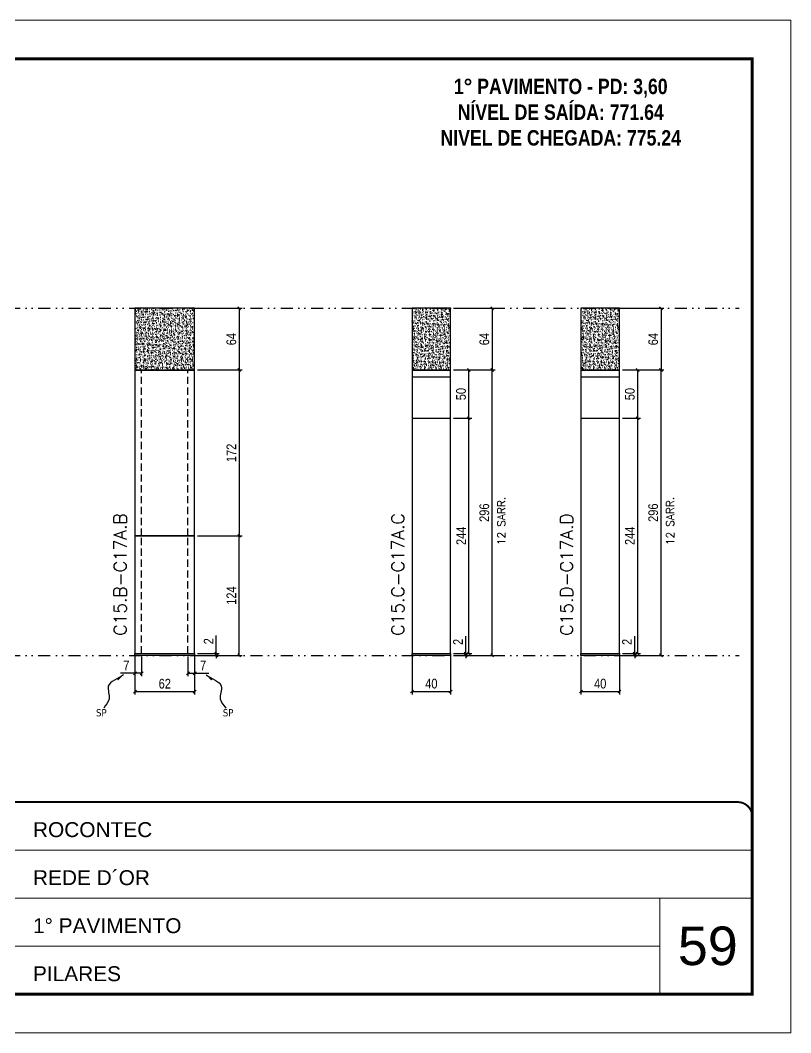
# Model space of a CAD drawing. Extents: x 2949 to 9203, y -16089 to 12527.
# Drawn here: x 6818 to 7618, y -4603 to -3553 of the extents above; entities that cross this region are included whole.
import ezdxf

# ---------------------------------------------------------------- set-up
doc = ezdxf.new("R2010")
doc.units = 0
for name, pattern in [('CONTINUO', [0]), ('DASHED', [0.75, 0.5, -0.25]), ('DIVIDE2', [0.625, 0.25, -0.125, 0, -0.125, 0, -0.125]), ('HIDDEN', [0.375, 0.25, -0.125])]:
    doc.linetypes.add(name, pattern=pattern)
for name, color, linetype, lineweight in [('CARIMBO', 255, 'Continuous', 9), ('Folhas', 255, 'Continuous', 9), ('SARRAFO DE PRESSAO', 251, 'DASHED', 9), ('Texto Seção', 7, 'Continuous', 15)]:
    doc.layers.add(name, color=color, linetype=linetype, lineweight=lineweight)
for name, color, linetype in [('COTA', 241, 'Continuous'), ('cotas', 4, 'Continuous'), ('NOMENCLATURA', 7, 'Continuous'), ('Nível', 160, 'Continuous'), ('Painéis', 200, 'Continuous'), ('SARR_2.2x7', 40, 'Continuous'), ('Sarrafo de Pressão', 42, 'HIDDEN'), ('texto', 7, 'Continuous')]:
    doc.layers.add(name, color=color, linetype=linetype)
doc.styles.add('ARIAL', font='arial.ttf')
doc.styles.add('COTA TECNICA', font='techl___.ttf', dxfattribs={"height": 10})
doc.styles.add('COTA TECNICA-50', font='techl___.ttf', dxfattribs={"height": 10})
doc.styles.add('REGUA-120', font='ROMANS.shx', dxfattribs={"height": 15})
doc.styles.add('ROMANC', font='techb___.ttf', dxfattribs={"height": 2.5})
doc.styles.add('ROMANS', font='romans.shx')
doc.styles.get("Standard").update_dxf_attribs({"font": 'arial.ttf'})
doc.dimstyles.new('COTA PAINEL-50', dxfattribs={"dimtxt": 10, "dimasz": 3, "dimexe": 3, "dimexo": 3, "dimgap": 3, "dimtad": 1, "dimdec": 1, "dimzin": 12, "dimdsep": 46, "dimtxsty": 'COTA TECNICA-50', "dimblk1": 'OBLIQUE', "dimblk2": 'OBLIQUE', "dimsah": 1, "dimcen": 0.9, "dimclrd": 4, "dimclre": 4, "dimclrt": 240, "dimadec": 1, "dimazin": 3, "dimtfac": 1, "dimtdec": 1, "dimtmove": 0, "dimatfit": 3, "dimfxl": 1, "dimtolj": 1, "dimtzin": 12, "dimarcsym": 0})
doc.dimstyles.new('PAINEL', dxfattribs={"dimtxt": 10, "dimasz": 3, "dimexe": 3, "dimexo": 3, "dimgap": 3, "dimtad": 1, "dimdec": 1, "dimzin": 12, "dimdsep": 46, "dimtxsty": 'COTA TECNICA', "dimblk1": 'OBLIQUE', "dimblk2": 'OBLIQUE', "dimsah": 1, "dimcen": 0.9, "dimclrd": 4, "dimclre": 4, "dimclrt": 240, "dimadec": 1, "dimazin": 3, "dimtfac": 1, "dimtdec": 1, "dimtmove": 0, "dimatfit": 3, "dimfxl": 1, "dimtolj": 1, "dimtzin": 12, "dimarcsym": 0})
doc.dimstyles.get("Standard").update_dxf_attribs({"dimtxt": 0.18, "dimasz": 0.18, "dimexe": 0.18, "dimexo": 0.0625, "dimgap": 0.09, "dimtad": 0, "dimtih": 1, "dimtoh": 1, "dimdec": 4, "dimzin": 0, "dimdsep": 46, "dimtxsty": 'Standard', "dimcen": 0.09, "dimadec": 0, "dimazin": 0, "dimtfac": 1, "dimtdec": 4, "dimtofl": 0, "dimtmove": 0, "dimatfit": 3, "dimfxl": 1, "dimtolj": 1, "dimtzin": 0, "dimarcsym": 0})

# ---------------------------------------------------------------- blocks, each defined once
blk = doc.blocks.new('9999999999')
at = {"color": 30, "linetype": 'CONTINUO'}
for p, q in [((98564.6, 34379.6), (99584, 34379.6)), ((98564.6, 34329.8), (99488, 34329.8)), ((99584, 34329.8), (99488, 34329.8)), ((99488, 34329.8), (99488, 34230.2)), ((98564.6, 34280), (99488, 34280))]:
    blk.add_line(p, q, dxfattribs=at)
at = {"color": 30, "linetype": 'CONTINUO', "const_width": 2}
blk.add_lwpolyline([(99584, 34230.2), (99584, 34414.4, 0.414214), (99569, 34429.4), (98229, 34429.4, 0.414214), (98214, 34414.4), (98214, 34245.2, 0.414214), (98229, 34230.2), (99584, 34230.2)], format="xyb", dxfattribs=at)
at = {"layer": 'Folhas'}
blk.add_lwpolyline([(98139, 34190.2), (99624, 34190.2), (99624, 35240.2), (98139, 35240.2)], close=True, dxfattribs=at)
at = {"layer": 'Folhas', "color": 30, "const_width": 3}
blk.add_lwpolyline([(98214, 34230.2), (99584, 34230.2), (99584, 35200.2), (98214, 35200.2)], close=True, dxfattribs=at)
at = {"color": 7, "linetype": 'Continuous', "ltscale": 5, "style": 'ARIAL'}
for s, height, p in [('ROCONTEC', 15.48, (98837.7, 34393.1)), ('REDE D´OR', 15.48, (98837.7, 34343.3)), ('1° PAVIMENTO', 15.483, (98837.7, 34293.5)), ('PILARES', 15.48, (98837.7, 34243.7))]:
    blk.add_text(s, height=height, dxfattribs=at).set_placement(p)
blk = doc.blocks.new('_Oblique')
at = {"color": 0, "linetype": 'ByBlock', "lineweight": -2}
blk.add_line((-0.5, -0.5), (0.5, 0.5), dxfattribs=at)
blk = doc.blocks.new('*D2170')
at = {"layer": 'COTA', "color": 4, "lineweight": -2, "transparency": 16777216}
for p, q in [((6937, -4213), (6937, -4252.5)), ((6999, -4213), (6999, -4252.5)), ((6937, -4249.5), (6999, -4249.5))]:
    blk.add_line(p, q, dxfattribs=at)
at = {"layer": 'Defpoints', "color": 0, "transparency": 16777216}
for p in [(6937, -4210), (6999, -4210), (6999, -4249.5)]:
    blk.add_point(p, dxfattribs=at)
at = {"layer": 'COTA', "color": 4, "lineweight": -2, "transparency": 16777216, "xscale": 3, "yscale": 3, "zscale": 3, "rotation": 180}
blk.add_blockref('_Oblique', (6937, -4249.5), dxfattribs=at)
at = {"layer": 'COTA', "color": 4, "lineweight": -2, "transparency": 16777216, "xscale": 3, "yscale": 3, "zscale": 3}
blk.add_blockref('_Oblique', (6999, -4249.5), dxfattribs=at)
at = {"layer": 'COTA', "color": 240, "transparency": 16777216, "insert": (6968, -4241.4), "char_height": 10, "attachment_point": 5, "style": 'COTA TECNICA'}
blk.add_mtext('\\A1;62', dxfattribs=at)
blk = doc.blocks.new('*D2171')
at = {"layer": 'COTA', "color": 4, "lineweight": -2, "transparency": 16777216}
for p, q in [((7002, -4088), (7048.2, -4088)), ((7045.2, -4212), (7045.2, -4088)), ((7002, -4212), (7048.2, -4212))]:
    blk.add_line(p, q, dxfattribs=at)
at = {"layer": 'Defpoints', "color": 0, "transparency": 16777216}
for p in [(6999, -4088), (7045.2, -4088), (6999, -4212)]:
    blk.add_point(p, dxfattribs=at)
at = {"layer": 'COTA', "color": 4, "lineweight": -2, "transparency": 16777216, "xscale": 3, "yscale": 3, "zscale": 3}
for p, rotation in [((7045.2, -4088), 90), ((7045.2, -4212), 270)]:
    blk.add_blockref('_Oblique', p, dxfattribs=dict(at, rotation=rotation))
at = {"layer": 'COTA', "color": 240, "transparency": 16777216, "insert": (7037.1, -4150), "char_height": 10, "attachment_point": 5, "rotation": 90, "style": 'COTA TECNICA-50'}
blk.add_mtext('\\A1;124', dxfattribs=at)
blk = doc.blocks.new('*D2172')
at = {"layer": 'COTA', "color": 4, "lineweight": -2, "transparency": 16777216}
for p, q in [((7021.5, -4210), (7021.5, -4191.2)), ((7002, -4210), (7024.5, -4210)), ((7021.5, -4212), (7021.5, -4210)), ((7002, -4212), (7024.5, -4212)), ((7021.5, -4212), (7021.5, -4215))]:
    blk.add_line(p, q, dxfattribs=at)
at = {"layer": 'Defpoints', "color": 0, "transparency": 16777216}
for p in [(6999, -4210), (6999, -4212), (7021.5, -4212)]:
    blk.add_point(p, dxfattribs=at)
at = {"layer": 'COTA', "color": 4, "lineweight": -2, "transparency": 16777216, "xscale": 3, "yscale": 3, "zscale": 3}
for p, rotation in [((7021.5, -4210), 270), ((7021.5, -4212), 90)]:
    blk.add_blockref('_Oblique', p, dxfattribs=dict(at, rotation=rotation))
at = {"layer": 'COTA', "color": 240, "transparency": 16777216, "insert": (7013.5, -4197.3), "char_height": 10, "attachment_point": 5, "rotation": 90, "style": 'COTA TECNICA-50'}
blk.add_mtext('\\A1;2', dxfattribs=at)
blk = doc.blocks.new('*D2173')
at = {"layer": 'COTA', "color": 4, "linetype": 'ByBlock', "lineweight": -2, "transparency": 16777216}
for p, q in [((7002, -3852), (7048.2, -3852)), ((7045.2, -3852), (7045.2, -3916)), ((7002, -3916), (7048.2, -3916))]:
    blk.add_line(p, q, dxfattribs=at)
at = {"layer": 'Defpoints', "color": 0, "linetype": 'ByBlock', "transparency": 16777216}
for p in [(6999, -3852), (6999, -3916), (7045.2, -3916)]:
    blk.add_point(p, dxfattribs=at)
at = {"layer": 'COTA', "color": 4, "linetype": 'ByBlock', "lineweight": -2, "transparency": 16777216, "xscale": 3, "yscale": 3, "zscale": 3}
for p, rotation in [((7045.2, -3852), 90), ((7045.2, -3916), 270)]:
    blk.add_blockref('_Oblique', p, dxfattribs=dict(at, rotation=rotation))
at = {"layer": 'COTA', "color": 240, "linetype": 'ByBlock', "transparency": 16777216, "insert": (7037.1, -3884), "char_height": 10, "attachment_point": 5, "rotation": 90, "style": 'COTA TECNICA'}
blk.add_mtext('\\A1;64', dxfattribs=at)
blk = doc.blocks.new('*D2187')
at = {"layer": 'COTA', "color": 4, "linetype": 'ByBlock', "lineweight": -2, "transparency": 16777216}
for p, q in [((7002, -3916), (7048.2, -3916)), ((7045.2, -3916), (7045.2, -4088)), ((7002, -4088), (7048.2, -4088))]:
    blk.add_line(p, q, dxfattribs=at)
at = {"layer": 'Defpoints', "color": 0, "linetype": 'ByBlock', "transparency": 16777216}
for p in [(6999, -3916), (6999, -4088), (7045.2, -4088)]:
    blk.add_point(p, dxfattribs=at)
at = {"layer": 'COTA', "color": 4, "linetype": 'ByBlock', "lineweight": -2, "transparency": 16777216, "xscale": 3, "yscale": 3, "zscale": 3}
for p, rotation in [((7045.2, -3916), 90), ((7045.2, -4088), 270)]:
    blk.add_blockref('_Oblique', p, dxfattribs=dict(at, rotation=rotation))
at = {"layer": 'COTA', "color": 240, "linetype": 'ByBlock', "transparency": 16777216, "insert": (7037.1, -4002), "char_height": 10, "attachment_point": 5, "rotation": 90, "style": 'COTA TECNICA'}
blk.add_mtext('\\A1;172', dxfattribs=at)
blk = doc.blocks.new('*D2174')
at = {"layer": 'COTA', "color": 4, "lineweight": -2, "transparency": 16777216}
for p, q in [((7224.6, -4213), (7224.6, -4252.4)), ((7264.6, -4213), (7264.6, -4252.4)), ((7224.6, -4249.4), (7264.6, -4249.4))]:
    blk.add_line(p, q, dxfattribs=at)
at = {"layer": 'Defpoints', "color": 0, "transparency": 16777216}
for p in [(7224.6, -4210), (7264.6, -4210), (7264.6, -4249.4)]:
    blk.add_point(p, dxfattribs=at)
at = {"layer": 'COTA', "color": 4, "lineweight": -2, "transparency": 16777216, "xscale": 3, "yscale": 3, "zscale": 3, "rotation": 180}
blk.add_blockref('_Oblique', (7224.6, -4249.4), dxfattribs=at)
at = {"layer": 'COTA', "color": 4, "lineweight": -2, "transparency": 16777216, "xscale": 3, "yscale": 3, "zscale": 3}
blk.add_blockref('_Oblique', (7264.6, -4249.4), dxfattribs=at)
at = {"layer": 'COTA', "color": 240, "transparency": 16777216, "insert": (7244.6, -4241.3), "char_height": 10, "attachment_point": 5, "style": 'COTA TECNICA'}
blk.add_mtext('\\A1;40', dxfattribs=at)
blk = doc.blocks.new('*D2175')
at = {"layer": 'COTA', "color": 4, "lineweight": -2, "transparency": 16777216}
for p, q in [((7267.6, -3916), (7310.7, -3916)), ((7307.7, -4212), (7307.7, -3916)), ((7267.6, -4212), (7310.7, -4212))]:
    blk.add_line(p, q, dxfattribs=at)
at = {"layer": 'Defpoints', "color": 0, "transparency": 16777216}
for p in [(7264.6, -3916), (7307.7, -3916), (7264.6, -4212)]:
    blk.add_point(p, dxfattribs=at)
at = {"layer": 'COTA', "color": 4, "lineweight": -2, "transparency": 16777216, "xscale": 3, "yscale": 3, "zscale": 3}
for p, rotation in [((7307.7, -3916), 90), ((7307.7, -4212), 270)]:
    blk.add_blockref('_Oblique', p, dxfattribs=dict(at, rotation=rotation))
at = {"layer": 'COTA', "color": 240, "transparency": 16777216, "insert": (7299.6, -4064), "char_height": 10, "attachment_point": 5, "rotation": 90, "style": 'COTA TECNICA'}
blk.add_mtext('\\A1;296', dxfattribs=at)
blk = doc.blocks.new('*D2176')
at = {"layer": 'COTA', "color": 4, "lineweight": -2, "transparency": 16777216}
for p, q in [((7280.3, -4210), (7280.3, -4191.9)), ((7267.6, -4210), (7283.3, -4210)), ((7280.3, -4212), (7280.3, -4210)), ((7267.6, -4212), (7283.3, -4212)), ((7280.3, -4212), (7280.3, -4215))]:
    blk.add_line(p, q, dxfattribs=at)
at = {"layer": 'Defpoints', "color": 0, "transparency": 16777216}
for p in [(7264.6, -4210), (7280.3, -4210), (7264.6, -4212)]:
    blk.add_point(p, dxfattribs=at)
at = {"layer": 'COTA', "color": 4, "lineweight": -2, "transparency": 16777216, "xscale": 3, "yscale": 3, "zscale": 3}
for p, rotation in [((7280.3, -4210), 270), ((7280.3, -4212), 90)]:
    blk.add_blockref('_Oblique', p, dxfattribs=dict(at, rotation=rotation))
at = {"layer": 'COTA', "color": 240, "transparency": 16777216, "insert": (7272.3, -4198), "char_height": 10, "attachment_point": 5, "rotation": 90, "style": 'COTA TECNICA-50'}
blk.add_mtext('\\A1;2', dxfattribs=at)
blk = doc.blocks.new('*D2188')
at = {"layer": 'COTA', "color": 4, "linetype": 'ByBlock', "lineweight": -2, "transparency": 16777216}
for p, q in [((7267.6, -3966), (7286.5, -3966)), ((7283.5, -4210), (7283.5, -3966)), ((7267.6, -4210), (7286.5, -4210))]:
    blk.add_line(p, q, dxfattribs=at)
at = {"layer": 'Defpoints', "color": 0, "linetype": 'ByBlock', "transparency": 16777216}
for p in [(7264.6, -3966), (7283.5, -3966), (7264.6, -4210)]:
    blk.add_point(p, dxfattribs=at)
at = {"layer": 'COTA', "color": 4, "linetype": 'ByBlock', "lineweight": -2, "transparency": 16777216, "xscale": 3, "yscale": 3, "zscale": 3}
for p, rotation in [((7283.5, -3966), 90), ((7283.5, -4210), 270)]:
    blk.add_blockref('_Oblique', p, dxfattribs=dict(at, rotation=rotation))
at = {"layer": 'COTA', "color": 240, "linetype": 'ByBlock', "transparency": 16777216, "insert": (7275.5, -4088), "char_height": 10, "attachment_point": 5, "rotation": 90, "style": 'COTA TECNICA'}
blk.add_mtext('\\A1;244', dxfattribs=at)
blk = doc.blocks.new('*D2189')
at = {"layer": 'COTA', "color": 4, "linetype": 'ByBlock', "lineweight": -2, "transparency": 16777216}
for p, q in [((7267.6, -3916), (7286.5, -3916)), ((7283.5, -3966), (7283.5, -3916)), ((7267.6, -3966), (7286.5, -3966))]:
    blk.add_line(p, q, dxfattribs=at)
at = {"layer": 'Defpoints', "color": 0, "linetype": 'ByBlock', "transparency": 16777216}
for p in [(7264.6, -3916), (7283.5, -3916), (7264.6, -3966)]:
    blk.add_point(p, dxfattribs=at)
at = {"layer": 'COTA', "color": 4, "linetype": 'ByBlock', "lineweight": -2, "transparency": 16777216, "xscale": 3, "yscale": 3, "zscale": 3}
for p, rotation in [((7283.5, -3916), 90), ((7283.5, -3966), 270)]:
    blk.add_blockref('_Oblique', p, dxfattribs=dict(at, rotation=rotation))
at = {"layer": 'COTA', "color": 240, "linetype": 'ByBlock', "transparency": 16777216, "insert": (7275.4, -3941), "char_height": 10, "attachment_point": 5, "rotation": 90, "style": 'COTA TECNICA'}
blk.add_mtext('\\A1;50', dxfattribs=at)
blk = doc.blocks.new('*D2177')
at = {"layer": 'COTA', "color": 4, "lineweight": -2, "transparency": 16777216}
for p, q in [((7399.8, -4213), (7399.8, -4252.4)), ((7439.8, -4213), (7439.8, -4252.4)), ((7399.8, -4249.4), (7439.8, -4249.4))]:
    blk.add_line(p, q, dxfattribs=at)
at = {"layer": 'Defpoints', "color": 0, "transparency": 16777216}
for p in [(7399.8, -4210), (7439.8, -4210), (7439.8, -4249.4)]:
    blk.add_point(p, dxfattribs=at)
at = {"layer": 'COTA', "color": 4, "lineweight": -2, "transparency": 16777216, "xscale": 3, "yscale": 3, "zscale": 3, "rotation": 180}
blk.add_blockref('_Oblique', (7399.8, -4249.4), dxfattribs=at)
at = {"layer": 'COTA', "color": 4, "lineweight": -2, "transparency": 16777216, "xscale": 3, "yscale": 3, "zscale": 3}
blk.add_blockref('_Oblique', (7439.8, -4249.4), dxfattribs=at)
at = {"layer": 'COTA', "color": 240, "transparency": 16777216, "insert": (7419.8, -4241.3), "char_height": 10, "attachment_point": 5, "style": 'COTA TECNICA'}
blk.add_mtext('\\A1;40', dxfattribs=at)
blk = doc.blocks.new('*D2178')
at = {"layer": 'COTA', "color": 4, "lineweight": -2, "transparency": 16777216}
for p, q in [((7442.8, -3916), (7485.9, -3916)), ((7482.9, -4212), (7482.9, -3916)), ((7442.8, -4212), (7485.9, -4212))]:
    blk.add_line(p, q, dxfattribs=at)
at = {"layer": 'Defpoints', "color": 0, "transparency": 16777216}
for p in [(7439.8, -3916), (7482.9, -3916), (7439.8, -4212)]:
    blk.add_point(p, dxfattribs=at)
at = {"layer": 'COTA', "color": 4, "lineweight": -2, "transparency": 16777216, "xscale": 3, "yscale": 3, "zscale": 3}
for p, rotation in [((7482.9, -3916), 90), ((7482.9, -4212), 270)]:
    blk.add_blockref('_Oblique', p, dxfattribs=dict(at, rotation=rotation))
at = {"layer": 'COTA', "color": 240, "transparency": 16777216, "insert": (7474.8, -4064), "char_height": 10, "attachment_point": 5, "rotation": 90, "style": 'COTA TECNICA'}
blk.add_mtext('\\A1;296', dxfattribs=at)
blk = doc.blocks.new('*D2179')
at = {"layer": 'COTA', "color": 4, "lineweight": -2, "transparency": 16777216}
for p, q in [((7455.6, -4210), (7455.6, -4191.9)), ((7442.8, -4210), (7458.6, -4210)), ((7455.6, -4212), (7455.6, -4210)), ((7442.8, -4212), (7458.6, -4212)), ((7455.6, -4212), (7455.6, -4215))]:
    blk.add_line(p, q, dxfattribs=at)
at = {"layer": 'Defpoints', "color": 0, "transparency": 16777216}
for p in [(7439.8, -4210), (7455.6, -4210), (7439.8, -4212)]:
    blk.add_point(p, dxfattribs=at)
at = {"layer": 'COTA', "color": 4, "lineweight": -2, "transparency": 16777216, "xscale": 3, "yscale": 3, "zscale": 3}
for p, rotation in [((7455.6, -4210), 270), ((7455.6, -4212), 90)]:
    blk.add_blockref('_Oblique', p, dxfattribs=dict(at, rotation=rotation))
at = {"layer": 'COTA', "color": 240, "transparency": 16777216, "insert": (7447.6, -4198), "char_height": 10, "attachment_point": 5, "rotation": 90, "style": 'COTA TECNICA-50'}
blk.add_mtext('\\A1;2', dxfattribs=at)
blk = doc.blocks.new('*D2190')
at = {"layer": 'COTA', "color": 4, "linetype": 'ByBlock', "lineweight": -2, "transparency": 16777216}
for p, q in [((7442.8, -3966), (7461.7, -3966)), ((7458.7, -4210), (7458.7, -3966)), ((7442.8, -4210), (7461.7, -4210))]:
    blk.add_line(p, q, dxfattribs=at)
at = {"layer": 'Defpoints', "color": 0, "linetype": 'ByBlock', "transparency": 16777216}
for p in [(7439.8, -3966), (7458.7, -3966), (7439.8, -4210)]:
    blk.add_point(p, dxfattribs=at)
at = {"layer": 'COTA', "color": 4, "linetype": 'ByBlock', "lineweight": -2, "transparency": 16777216, "xscale": 3, "yscale": 3, "zscale": 3}
for p, rotation in [((7458.7, -3966), 90), ((7458.7, -4210), 270)]:
    blk.add_blockref('_Oblique', p, dxfattribs=dict(at, rotation=rotation))
at = {"layer": 'COTA', "color": 240, "linetype": 'ByBlock', "transparency": 16777216, "insert": (7450.6, -4088), "char_height": 10, "attachment_point": 5, "rotation": 90, "style": 'COTA TECNICA'}
blk.add_mtext('\\A1;244', dxfattribs=at)
blk = doc.blocks.new('*D2191')
at = {"layer": 'COTA', "color": 4, "linetype": 'ByBlock', "lineweight": -2, "transparency": 16777216}
for p, q in [((7442.8, -3916), (7461.7, -3916)), ((7458.7, -3966), (7458.7, -3916)), ((7442.8, -3966), (7461.7, -3966))]:
    blk.add_line(p, q, dxfattribs=at)
at = {"layer": 'Defpoints', "color": 0, "linetype": 'ByBlock', "transparency": 16777216}
for p in [(7439.8, -3916), (7458.7, -3916), (7439.8, -3966)]:
    blk.add_point(p, dxfattribs=at)
at = {"layer": 'COTA', "color": 4, "linetype": 'ByBlock', "lineweight": -2, "transparency": 16777216, "xscale": 3, "yscale": 3, "zscale": 3}
for p, rotation in [((7458.7, -3916), 90), ((7458.7, -3966), 270)]:
    blk.add_blockref('_Oblique', p, dxfattribs=dict(at, rotation=rotation))
at = {"layer": 'COTA', "color": 240, "linetype": 'ByBlock', "transparency": 16777216, "insert": (7450.6, -3941), "char_height": 10, "attachment_point": 5, "rotation": 90, "style": 'COTA TECNICA'}
blk.add_mtext('\\A1;50', dxfattribs=at)
blk = doc.blocks.new('*D2192')
at = {"layer": 'cotas', "color": 4, "linetype": 'ByBlock', "lineweight": -2, "transparency": 16777216}
for p, q in [((7267.6, -3852), (7310.7, -3852)), ((7307.7, -3852), (7307.7, -3916)), ((7267.6, -3916), (7310.7, -3916))]:
    blk.add_line(p, q, dxfattribs=at)
at = {"layer": 'Defpoints', "color": 0, "linetype": 'ByBlock', "transparency": 16777216}
for p in [(7264.6, -3852), (7264.6, -3916), (7307.7, -3916)]:
    blk.add_point(p, dxfattribs=at)
at = {"layer": 'cotas', "color": 4, "linetype": 'ByBlock', "lineweight": -2, "transparency": 16777216, "xscale": 3, "yscale": 3, "zscale": 3}
for p, rotation in [((7307.7, -3852), 90), ((7307.7, -3916), 270)]:
    blk.add_blockref('_Oblique', p, dxfattribs=dict(at, rotation=rotation))
at = {"layer": 'cotas', "color": 240, "linetype": 'ByBlock', "transparency": 16777216, "insert": (7299.6, -3884), "char_height": 10, "attachment_point": 5, "rotation": 90, "style": 'COTA TECNICA'}
blk.add_mtext('\\A1;64', dxfattribs=at)
blk = doc.blocks.new('*D2193')
at = {"layer": 'cotas', "color": 4, "linetype": 'ByBlock', "lineweight": -2, "transparency": 16777216}
for p, q in [((7442.8, -3852), (7485.9, -3852)), ((7482.9, -3852), (7482.9, -3916)), ((7442.8, -3916), (7485.9, -3916))]:
    blk.add_line(p, q, dxfattribs=at)
at = {"layer": 'Defpoints', "color": 0, "linetype": 'ByBlock', "transparency": 16777216}
for p in [(7439.8, -3852), (7439.8, -3916), (7482.9, -3916)]:
    blk.add_point(p, dxfattribs=at)
at = {"layer": 'cotas', "color": 4, "linetype": 'ByBlock', "lineweight": -2, "transparency": 16777216, "xscale": 3, "yscale": 3, "zscale": 3}
for p, rotation in [((7482.9, -3852), 90), ((7482.9, -3916), 270)]:
    blk.add_blockref('_Oblique', p, dxfattribs=dict(at, rotation=rotation))
at = {"layer": 'cotas', "color": 240, "linetype": 'ByBlock', "transparency": 16777216, "insert": (7474.8, -3884), "char_height": 10, "attachment_point": 5, "rotation": 90, "style": 'COTA TECNICA'}
blk.add_mtext('\\A1;64', dxfattribs=at)
blk = doc.blocks.new('*D2182')
at = {"layer": 'COTA', "color": 4, "lineweight": -2, "transparency": 16777216}
for p, q in [((6937, -4215), (6937, -4233.5)), ((6944, -4213), (6944, -4233.5)), ((6937, -4230.5), (6922.2, -4230.5)), ((6944, -4230.5), (6937, -4230.5))]:
    blk.add_line(p, q, dxfattribs=at)
at = {"layer": 'Defpoints', "color": 0, "transparency": 16777216}
for p in [(6944, -4210), (6937, -4212), (6937, -4230.5)]:
    blk.add_point(p, dxfattribs=at)
at = {"layer": 'COTA', "color": 4, "lineweight": -2, "transparency": 16777216, "xscale": 3, "yscale": 3, "zscale": 3, "rotation": 180}
blk.add_blockref('_Oblique', (6937, -4230.5), dxfattribs=at)
at = {"layer": 'COTA', "color": 4, "lineweight": -2, "transparency": 16777216, "xscale": 3, "yscale": 3, "zscale": 3}
blk.add_blockref('_Oblique', (6944, -4230.5), dxfattribs=at)
at = {"layer": 'COTA', "color": 240, "transparency": 16777216, "insert": (6928.1, -4222.5), "char_height": 10, "attachment_point": 5, "style": 'COTA TECNICA-50'}
blk.add_mtext('\\A1;7', dxfattribs=at)
blk = doc.blocks.new('*D2183')
at = {"layer": 'COTA', "color": 4, "lineweight": -2, "transparency": 16777216}
for p, q in [((6992, -4213), (6992, -4233.5)), ((6999, -4215), (6999, -4233.5)), ((6992, -4230.5), (6999, -4230.5)), ((6999, -4230.5), (7013.7, -4230.5))]:
    blk.add_line(p, q, dxfattribs=at)
at = {"layer": 'Defpoints', "color": 0, "transparency": 16777216}
for p in [(6992, -4210), (6999, -4212), (6999, -4230.5)]:
    blk.add_point(p, dxfattribs=at)
at = {"layer": 'COTA', "color": 4, "lineweight": -2, "transparency": 16777216, "xscale": 3, "yscale": 3, "zscale": 3, "rotation": 180}
blk.add_blockref('_Oblique', (6992, -4230.5), dxfattribs=at)
at = {"layer": 'COTA', "color": 4, "lineweight": -2, "transparency": 16777216, "xscale": 3, "yscale": 3, "zscale": 3}
blk.add_blockref('_Oblique', (6999, -4230.5), dxfattribs=at)
at = {"layer": 'COTA', "color": 240, "transparency": 16777216, "insert": (7007.8, -4222.5), "char_height": 10, "attachment_point": 5, "style": 'COTA TECNICA-50'}
blk.add_mtext('\\A1;7', dxfattribs=at)

msp = doc.modelspace()

# ---------------------------------------------------------------- hatches: boundary and pattern name
at = {"layer": 'COTA', "linetype": 'ByBlock'}
h = msp.add_hatch(dxfattribs=at)
h.set_pattern_fill('AR-CONC', color=256, scale=0.03)
h.set_pattern_definition([(50, (-122931.9665, -29581.921), (5.46554007, -0.47817257), [0.5715, -6.2865]), (355, (-122931.9665, -29581.921), (-1.05730264, 5.73170536), [0.4572, -5.02921753]), (100.4514447, (-122931.511, -29581.961), (4.40823741, 5.25353256), [0.48570026, -5.34270734]), (46.1842, (-122931.9665, -29580.397), (8.13237123, -1.26126984), [0.85725, -9.42975]), (96.6355576, (-122931.289, -29580.502), (7.122124, 7.42278374), [0.7285507, -8.01406824]), (351.184151, (-122931.9665, -29580.397), (7.122124, 7.42278374), [0.685799, -7.54379196]), (21, (-122931.2045, -29580.778), (4.54843174, -3.06795595), [0.5715, -6.2865]), (326, (-122931.2045, -29580.778), (1.85406085, 5.52563898), [0.4572, -5.0292]), (71.451445, (-122930.8255, -29581.034), (6.40249258, 2.45768307), [0.48570026, -5.34269813]), (37.5, (-122931.9665, -29581.9212), (0.092658098, 2.536651166), [0, -4.96824, 0, -5.1054, 0, -5.04825]), (7.5, (-122931.9665, -29581.9212), (2.004589875, 3.005417245), [0, -2.91084, 0, -4.85394, 0, -1.92405]), (327.5, (-122933.6658, -29581.9212), (4.067717855, -0.17186232), [0, -1.905, 0, -5.9436, 0, -7.8867]), (317.5, (-122934.4278, -29581.921), (4.44387544, 0.76279473), [0, -2.4765, 0, -3.94716, 0, -5.6007])])
h.paths.add_polyline_path([(6936.96, -3916.03), (6998.96, -3916.03), (6998.96, -3852.03), (6936.96, -3852.03)])
h = msp.add_hatch(dxfattribs=at)
h.set_pattern_fill('AR-CONC', color=256, scale=0.03)
h.set_pattern_definition([(50, (-122901.9665, -29604.921), (5.46554007, -0.47817257), [0.5715, -6.2865]), (355, (-122901.9665, -29604.921), (-1.05730264, 5.73170536), [0.4572, -5.02921753]), (100.4514447, (-122901.511, -29604.961), (4.40823741, 5.25353256), [0.48570026, -5.34270734]), (46.1842, (-122901.9665, -29603.397), (8.13237123, -1.26126984), [0.85725, -9.42975]), (96.6355576, (-122901.289, -29603.502), (7.122124, 7.42278374), [0.7285507, -8.01406824]), (351.184151, (-122901.9665, -29603.397), (7.122124, 7.42278374), [0.685799, -7.54379196]), (21, (-122901.2045, -29603.778), (4.54843174, -3.06795595), [0.5715, -6.2865]), (326, (-122901.2045, -29603.778), (1.85406085, 5.52563898), [0.4572, -5.0292]), (71.451445, (-122900.8255, -29604.034), (6.40249258, 2.45768307), [0.48570026, -5.34269813]), (37.5, (-122901.9665, -29604.9212), (0.092658098, 2.536651166), [0, -4.96824, 0, -5.1054, 0, -5.04825]), (7.5, (-122901.9665, -29604.9212), (2.004589875, 3.005417245), [0, -2.91084, 0, -4.85394, 0, -1.92405]), (327.5, (-122903.6658, -29604.9212), (4.067717855, -0.17186232), [0, -1.905, 0, -5.9436, 0, -7.8867]), (317.5, (-122904.4278, -29604.921), (4.44387544, 0.76279473), [0, -2.4765, 0, -3.94716, 0, -5.6007])])
h.paths.add_polyline_path([(7264.64, -3852.03), (7224.64, -3852.03), (7224.64, -3916.03), (7264.64, -3916.03)])
h = msp.add_hatch(dxfattribs=at)
h.set_pattern_fill('AR-CONC', color=256, scale=0.03)
h.set_pattern_definition([(50, (-122726.794, -29604.921), (5.46554007, -0.47817257), [0.5715, -6.2865]), (355, (-122726.794, -29604.921), (-1.05730264, 5.73170536), [0.4572, -5.02921753]), (100.4514447, (-122726.3384, -29604.961), (4.40823741, 5.25353256), [0.48570026, -5.34270734]), (46.1842, (-122726.794, -29603.397), (8.13237123, -1.26126984), [0.85725, -9.42975]), (96.6355576, (-122726.116, -29603.502), (7.122124, 7.42278374), [0.7285507, -8.01406824]), (351.184151, (-122726.794, -29603.397), (7.122124, 7.42278374), [0.685799, -7.54379196]), (21, (-122726.032, -29603.778), (4.54843174, -3.06795595), [0.5715, -6.2865]), (326, (-122726.032, -29603.778), (1.85406085, 5.52563898), [0.4572, -5.0292]), (71.451445, (-122725.653, -29604.034), (6.40249258, 2.45768307), [0.48570026, -5.34269813]), (37.5, (-122726.7939, -29604.9212), (0.092658098, 2.536651166), [0, -4.96824, 0, -5.1054, 0, -5.04825]), (7.5, (-122726.7939, -29604.9212), (2.004589875, 3.005417245), [0, -2.91084, 0, -4.85394, 0, -1.92405]), (327.5, (-122728.4931, -29604.9212), (4.067717855, -0.17186232), [0, -1.905, 0, -5.9436, 0, -7.8867]), (317.5, (-122729.255, -29604.921), (4.44387544, 0.76279473), [0, -2.4765, 0, -3.94716, 0, -5.6007])])
h.paths.add_polyline_path([(7439.81, -3852.03), (7399.81, -3852.03), (7399.81, -3916.03), (7439.81, -3916.03)])

# ---------------------------------------------------------------- linework, layer by layer
for points in [[(6936.96, -3916.03), (6998.96, -3916.03), (6998.96, -3852.03), (6936.96, -3852.03)], [(7224.64, -3916.03), (7264.64, -3916.03), (7264.64, -3852.03), (7224.64, -3852.03)], [(7399.81, -3916.03), (7439.81, -3916.03), (7439.81, -3852.03), (7399.81, -3852.03)]]:
    msp.add_lwpolyline(points, close=True, dxfattribs=at)
at = {"layer": 'Nível', "color": 4, "linetype": 'DIVIDE2', "ltscale": 50}
for p, q in [((6553.69, -3852.03), (7564.03, -3852.03)), ((6553.69, -4212.03), (7564.03, -4212.03))]:
    msp.add_line(p, q, dxfattribs=at)
at = {"layer": 'Painéis'}
for p, q in [((6998.96, -3916.03), (6936.96, -3916.03)), ((7224.64, -3916.03), (7264.64, -3916.03)), ((7399.81, -3916.03), (7439.81, -3916.03)), ((7224.64, -3966.03), (7264.64, -3966.03)), ((7399.81, -3966.03), (7439.81, -3966.03))]:
    msp.add_line(p, q, dxfattribs=at)
for points in [[(6936.96, -4088.03), (6998.96, -4088.03), (6998.96, -3916.03), (6936.96, -3916.03)], [(7224.64, -4210.03), (7264.64, -4210.03), (7264.64, -3916.03), (7224.64, -3916.03)], [(7399.81, -4210.03), (7439.81, -4210.03), (7439.81, -3916.03), (7399.81, -3916.03)], [(6936.96, -4210.03), (6998.96, -4210.03), (6998.96, -4088.03), (6936.96, -4088.03)], [(6936.96, -4210.03), (6998.96, -4210.03), (6998.96, -4212.03), (6936.96, -4212.03)], [(7224.64, -4210.03), (7264.64, -4210.03), (7264.64, -4212.03), (7224.64, -4212.03)], [(7399.81, -4210.03), (7439.81, -4210.03), (7439.81, -4212.03), (7399.81, -4212.03)]]:
    msp.add_lwpolyline(points, close=True, dxfattribs=at)
at = {"layer": 'SARR_2.2x7'}
for p, q in [((7224.64, -3923.03), (7264.64, -3923.03)), ((7399.81, -3923.03), (7439.81, -3923.03))]:
    msp.add_line(p, q, dxfattribs=at)
at = {"layer": 'Sarrafo de Pressão', "ltscale": 30}
for p, q in [((6943.96, -4088.03), (6943.96, -3916.03)), ((6991.96, -4088.03), (6991.96, -3916.03)), ((6943.96, -4210.03), (6943.96, -4088.03)), ((6991.96, -4210.03), (6991.96, -4088.03))]:
    msp.add_line(p, q, dxfattribs=at)

# ---------------------------------------------------------------- block references
at = {"layer": 'SARRAFO DE PRESSAO', "color": 6, "linetype": 'ByBlock'}
msp.add_blockref('9999999999', (-92006.44, -38793.52), dxfattribs=at)

# ---------------------------------------------------------------- texts
at = {"layer": 'CARIMBO', "style": 'ARIAL'}
msp.add_text('59', height=40, dxfattribs=at).set_placement((7500.39, -4533.17))
at = {"layer": 'NOMENCLATURA', "color": 2, "insert": (7378.86, -3587.26), "char_height": 16, "attachment_point": 2, "style": 'ROMANC'}
msp.add_mtext_dynamic_manual_height_columns('\\P1° PAVIMENTO - PD: 3,60\\PNÍVEL DE SAÍDA: 771.64\\PNIVEL DE CHEGADA: 775.24', width=300.2766, gutter_width=1, heights=[0], dxfattribs=at)
at = {"layer": 'texto', "color": 0, "char_height": 7.5, "attachment_point": 5}
for insert in [(6902.18, -4271.52), (7033.74, -4271.52)]:
    msp.add_mtext('{\\fTahoma|b0|i0|c0|p34;\\C4;SP}', dxfattribs=dict(at, insert=insert))
at = {"layer": 'Texto Seção', "linetype": 'Continuous', "style": 'ROMANS'}
for p in [(7321.22, -4097.69), (7496.39, -4097.69)]:
    msp.add_text('12 SARR.', height=8, rotation=90, dxfattribs=at).set_placement(p)
at = {"layer": 'Texto Seção', "char_height": 13, "width": 285.3299, "attachment_point": 7, "rotation": 90, "style": 'REGUA-120'}
for s, insert in [('C15.B-C17A.B', (6928.29, -4191.57)), ('C15.C-C17A.C', (7216.3, -4191.57)), ('C15.D-C17A.D', (7391.48, -4191.57))]:
    msp.add_mtext(s, dxfattribs=dict(at, insert=insert))

# ---------------------------------------------------------------- dimensions: what is measured, and where the dimension line sits
at = {"layer": 'COTA', "linetype": 'ByBlock'}
dim = msp.add_linear_dim(base=(7045.2, -3916.03), p1=(6998.96, -3852.03), p2=(6998.96, -3916.03), angle=90, dimstyle='PAINEL', dxfattribs=at)
dim.commit()
dim.dimension.update_dxf_attribs({"geometry": '*D2173', "text_midpoint": (7045.2, -3884.03), "dimtype": 160})
for base, p1, p2, picture, middle in [((7045.2, -4088.03), (6998.96, -3916.03), (6998.96, -4088.03), '*D2187', (7037.13, -4002.03)), ((7283.54, -3916.03), (7264.64, -3966.03), (7264.64, -3916.03), '*D2189', (7275.43, -3941.03)), ((7458.72, -3916.03), (7439.81, -3966.03), (7439.81, -3916.03), '*D2191', (7450.61, -3941.03)), ((7283.54, -3966.03), (7264.64, -4210.03), (7264.64, -3966.03), '*D2188', (7275.47, -4088.03)), ((7458.72, -3966.03), (7439.81, -4210.03), (7439.81, -3966.03), '*D2190', (7450.64, -4088.03))]:
    dim = msp.add_linear_dim(base=base, p1=p1, p2=p2, angle=90, dimstyle='PAINEL', dxfattribs=at)
    dim.commit()
    dim.dimension.update_dxf_attribs({"geometry": picture, "text_midpoint": middle})
at = {"layer": 'COTA'}
for base, p1, p2, picture, middle in [((7307.72, -3916.03), (7264.64, -4212.03), (7264.64, -3916.03), '*D2175', (7299.59, -4064.03)), ((7482.89, -3916.03), (7439.81, -4212.03), (7439.81, -3916.03), '*D2178', (7474.76, -4064.03))]:
    dim = msp.add_linear_dim(base=base, p1=p1, p2=p2, angle=90, dimstyle='PAINEL', override={"dimarcsym": 2}, dxfattribs=at)
    dim.commit()
    dim.dimension.update_dxf_attribs({"geometry": picture, "text_midpoint": middle})
for base, p1, p2, angle, picture, middle in [((7045.2, -4088.03), (6998.96, -4212.03), (6998.96, -4088.03), 90, '*D2171', (7037.13, -4150.03)), ((6936.96, -4230.54), (6943.96, -4210.03), (6936.96, -4212.03), 180, '*D2182', (6928.1, -4222.47))]:
    dim = msp.add_linear_dim(base=base, p1=p1, p2=p2, angle=angle, dimstyle='COTA PAINEL-50', dxfattribs=at)
    dim.commit()
    dim.dimension.update_dxf_attribs({"geometry": picture, "text_midpoint": middle})
for base, p1, p2, picture, middle in [((7021.49, -4212.03), (6998.96, -4210.03), (6998.96, -4212.03), '*D2172', (7021.49, -4197.29)), ((7280.28, -4210.03), (7264.64, -4212.03), (7264.64, -4210.03), '*D2176', (7280.28, -4197.98)), ((7455.56, -4210.03), (7439.81, -4212.03), (7439.81, -4210.03), '*D2179', (7455.56, -4197.98))]:
    dim = msp.add_linear_dim(base=base, p1=p1, p2=p2, angle=90, dimstyle='COTA PAINEL-50', dxfattribs=at)
    dim.commit()
    dim.dimension.update_dxf_attribs({"geometry": picture, "text_midpoint": middle, "dimtype": 160})
for base, p1, p2, picture, middle in [((6998.96, -4249.49), (6936.96, -4210.03), (6998.96, -4210.03), '*D2170', (6967.96, -4241.38)), ((7264.64, -4249.38), (7224.64, -4210.03), (7264.64, -4210.03), '*D2174', (7244.64, -4241.28)), ((7439.81, -4249.38), (7399.81, -4210.03), (7439.81, -4210.03), '*D2177', (7419.81, -4241.28))]:
    dim = msp.add_linear_dim(base=base, p1=p1, p2=p2, dimstyle='PAINEL', override={"dimarcsym": 2}, dxfattribs=at)
    dim.commit()
    dim.dimension.update_dxf_attribs({"geometry": picture, "text_midpoint": middle})
dim = msp.add_linear_dim(base=(6998.96, -4230.54), p1=(6991.96, -4210.03), p2=(6998.96, -4212.03), dimstyle='COTA PAINEL-50', dxfattribs=at)
dim.commit()
dim.dimension.update_dxf_attribs({"geometry": '*D2183', "text_midpoint": (7007.83, -4222.47)})
at = {"layer": 'cotas', "linetype": 'ByBlock'}
for base, p1, p2, picture, middle in [((7307.72, -3916.03), (7264.64, -3852.03), (7264.64, -3916.03), '*D2192', (7299.62, -3884.03)), ((7482.89, -3916.03), (7439.81, -3852.03), (7439.81, -3916.03), '*D2193', (7474.79, -3884.03))]:
    dim = msp.add_linear_dim(base=base, p1=p1, p2=p2, angle=90, dimstyle='PAINEL', dxfattribs=at)
    dim.commit()
    dim.dimension.update_dxf_attribs({"geometry": picture, "text_midpoint": middle})

# ---------------------------------------------------------------- leaders
at = {"layer": 'COTA', "path_type": 1}
for points in [[(6925.13, -4232.21), (6909.35, -4244.05), (6910.27, -4257.06), (6904.72, -4266.84)], [(7010.79, -4232.21), (7026.58, -4244.05), (7025.65, -4257.06), (7031.2, -4266.84)]]:
    msp.add_leader(points, dimstyle='Standard', override={"dimasz": 8}, dxfattribs=at)

doc.saveas('drawing.dxf')
